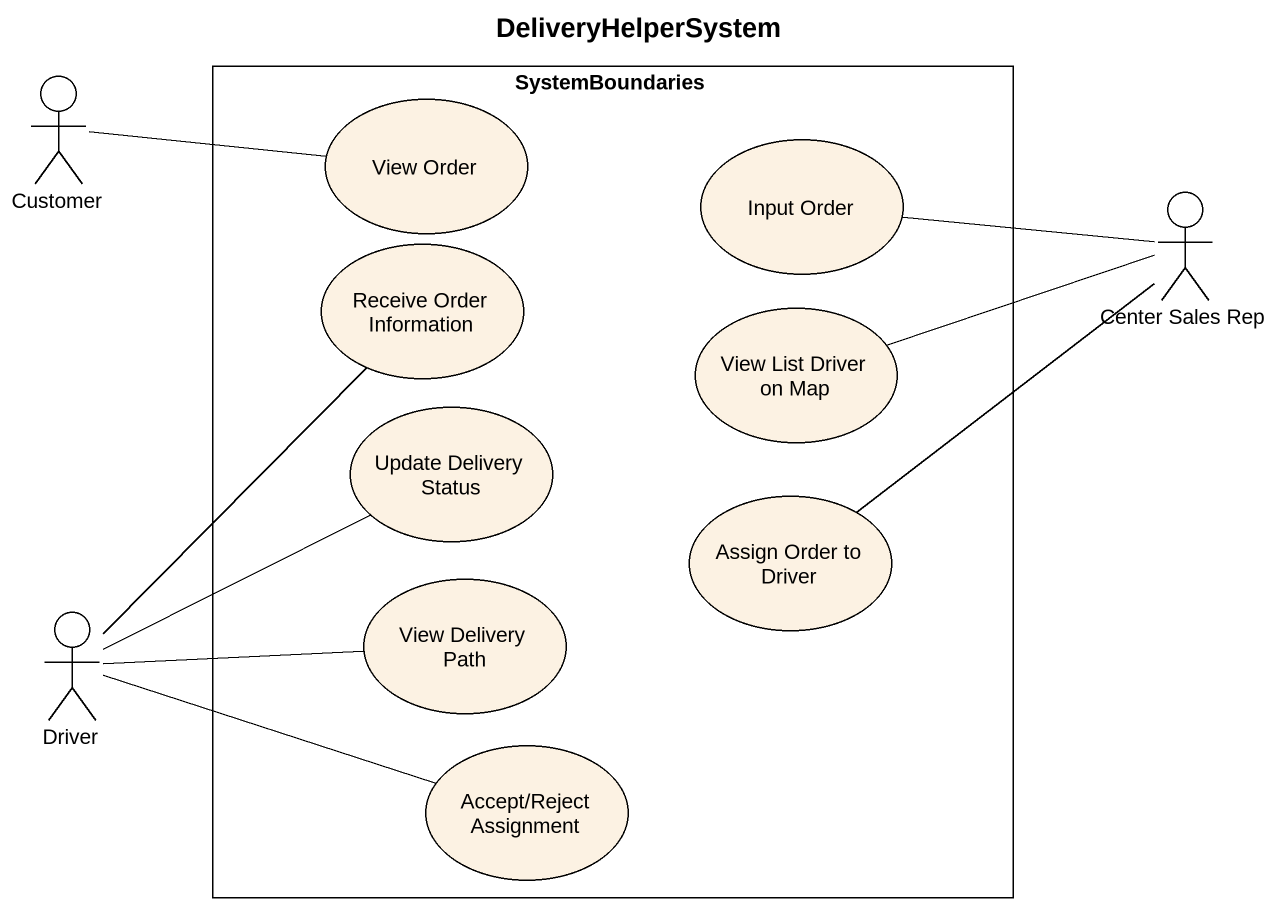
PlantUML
@startuml
title DeliveryHelperSystem
actor Customer
rectangle SystemBoundaries {
  usecase "View Order" as View_Order
  usecase "Input Order" as Input_Order
  usecase "Receive Order Information" as Receive_Order_Information
  usecase "View List Driver on Map" as View_List_Driver_on_Map
  usecase "Update Delivery Status" as Update_Delivery_Status
  usecase "Assign Order to Driver" as Assign_Order_to_Driver
  usecase "View Delivery Path" as View_Delivery_Path
  usecase "Accept/Reject Assignment" as Accept_Reject_Assignment
}
actor "Center Sales Rep" as Center_Sales_Rep
actor Driver
Customer -right- View_Order
Input_Order -right- Center_Sales_Rep
Center_Sales_Rep -left- View_List_Driver_on_Map
Center_Sales_Rep -- Assign_Order_to_Driver
Driver -up- Receive_Order_Information
Driver -right- Update_Delivery_Status
Driver -right- View_Delivery_Path
Driver -right- Accept_Reject_Assignment
@enduml
